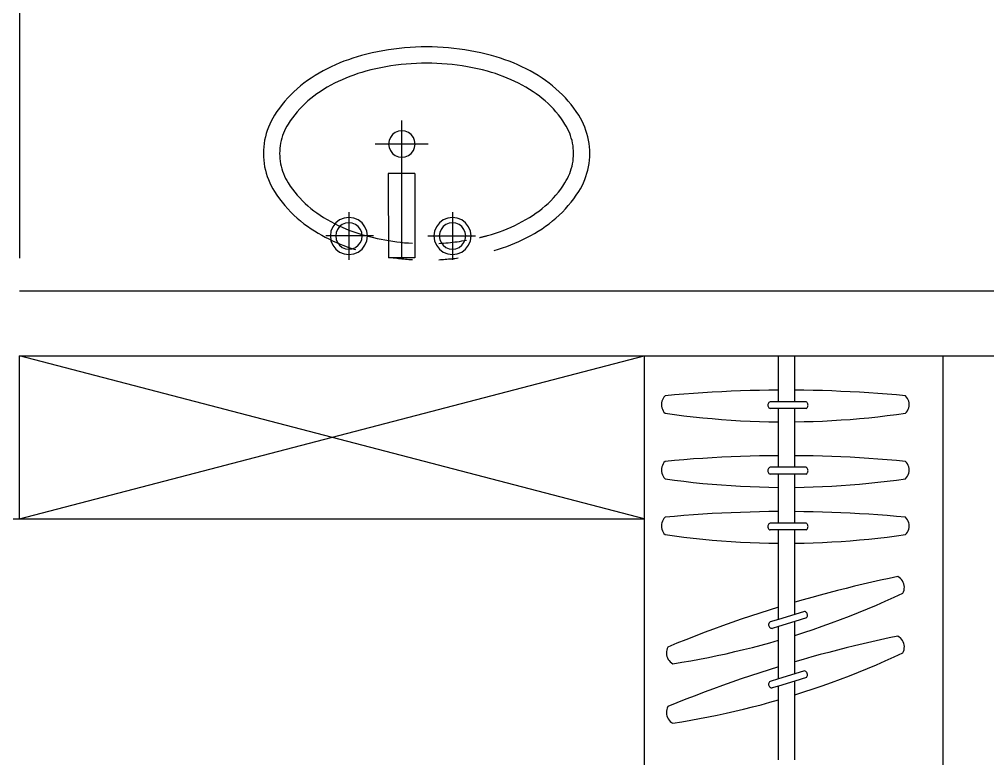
# Model space of a CAD drawing. Header units: centimetres. Extents: x 921 to 2601, y 2858 to 4336.
# Drawn here: x 1569.1 to 1765.6, y 3947.4 to 4097.3 of the extents above; entities that cross this region are included whole.
import ezdxf

# ---------------------------------------------------------------- set-up
doc = ezdxf.new("R2010")
doc.units = ezdxf.units.CM
doc.layers.add('結構', color=7, linetype='Continuous')

msp = doc.modelspace()

# ---------------------------------------------------------------- linework, layer by layer
at = {"layer": '結構'}
for p, q in [((1569.13, 4102.93), (1569.13, 4048.92)), ((1642.91, 4090.98), (1641.82, 4090.77)), ((1644.01, 4091.16), (1642.91, 4090.98)), ((1645.11, 4091.32), (1644.01, 4091.16)), ((1646.22, 4091.46), (1645.11, 4091.32)), ((1647.32, 4091.57), (1646.22, 4091.46)), ((1648.43, 4091.65), (1647.32, 4091.57)), ((1649.54, 4091.71), (1648.43, 4091.65)), ((1650.66, 4091.75), (1649.54, 4091.71)), ((1651.77, 4091.76), (1650.66, 4091.75)), ((1652.88, 4091.75), (1651.77, 4091.76)), ((1653.99, 4091.71), (1652.88, 4091.75)), ((1655.1, 4091.65), (1653.99, 4091.71)), ((1656.21, 4091.57), (1655.1, 4091.65)), ((1657.32, 4091.46), (1656.21, 4091.57)), ((1658.42, 4091.32), (1657.32, 4091.46)), ((1659.53, 4091.16), (1658.42, 4091.32)), ((1660.62, 4090.98), (1659.53, 4091.16)), ((1661.72, 4090.77), (1660.62, 4090.98)), ((1635.01, 4088.84), (1634.14, 4088.5)), ((1635.89, 4089.17), (1635.01, 4088.84)), ((1636.78, 4089.47), (1635.89, 4089.17)), ((1637.67, 4089.75), (1636.78, 4089.47)), ((1638.57, 4090.01), (1637.67, 4089.75)), ((1639.65, 4090.29), (1638.57, 4090.01)), ((1640.73, 4090.54), (1639.65, 4090.29)), ((1641.82, 4090.77), (1640.73, 4090.54)), ((1662.81, 4090.54), (1661.72, 4090.77)), ((1663.89, 4090.29), (1662.81, 4090.54)), ((1664.97, 4090.01), (1663.89, 4090.29)), ((1665.87, 4089.75), (1664.97, 4090.01)), ((1666.76, 4089.47), (1665.87, 4089.75)), ((1667.65, 4089.17), (1666.76, 4089.47)), ((1668.53, 4088.84), (1667.65, 4089.17)), ((1669.4, 4088.5), (1668.53, 4088.84)), ((1630.76, 4086.88), (1629.95, 4086.42)), ((1631.59, 4087.31), (1630.76, 4086.88)), ((1632.43, 4087.73), (1631.59, 4087.31)), ((1633.28, 4088.12), (1632.43, 4087.73)), ((1634.14, 4088.5), (1633.28, 4088.12)), ((1640.44, 4087.08), (1639.43, 4086.82)), ((1641.45, 4087.32), (1640.44, 4087.08)), ((1642.47, 4087.54), (1641.45, 4087.32)), ((1643.49, 4087.73), (1642.47, 4087.54)), ((1644.52, 4087.9), (1643.49, 4087.73)), ((1645.55, 4088.05), (1644.52, 4087.9)), ((1646.58, 4088.18), (1645.55, 4088.05)), ((1647.61, 4088.28), (1646.58, 4088.18)), ((1648.65, 4088.36), (1647.61, 4088.28)), ((1649.69, 4088.42), (1648.65, 4088.36)), ((1650.73, 4088.45), (1649.69, 4088.42)), ((1651.77, 4088.46), (1650.73, 4088.45)), ((1652.81, 4088.45), (1651.77, 4088.46)), ((1653.85, 4088.42), (1652.81, 4088.45)), ((1654.89, 4088.36), (1653.85, 4088.42)), ((1655.92, 4088.28), (1654.89, 4088.36)), ((1656.96, 4088.18), (1655.92, 4088.28)), ((1657.99, 4088.05), (1656.96, 4088.18)), ((1659.02, 4087.9), (1657.99, 4088.05)), ((1660.05, 4087.73), (1659.02, 4087.9)), ((1661.07, 4087.54), (1660.05, 4087.73)), ((1662.09, 4087.32), (1661.07, 4087.54)), ((1663.1, 4087.08), (1662.09, 4087.32)), ((1664.1, 4086.82), (1663.1, 4087.08)), ((1670.26, 4088.12), (1669.4, 4088.5)), ((1671.11, 4087.73), (1670.26, 4088.12)), ((1671.95, 4087.31), (1671.11, 4087.73)), ((1672.77, 4086.88), (1671.95, 4087.31)), ((1673.59, 4086.42), (1672.77, 4086.88)), ((1627.61, 4084.93), (1626.89, 4084.41)), ((1628.35, 4085.43), (1627.61, 4084.93)), ((1629.14, 4085.93), (1628.35, 4085.43)), ((1629.95, 4086.42), (1629.14, 4085.93)), ((1634.63, 4085.11), (1633.86, 4084.75)), ((1635.41, 4085.45), (1634.63, 4085.11)), ((1636.2, 4085.77), (1635.41, 4085.45)), ((1637, 4086.06), (1636.2, 4085.77)), ((1637.8, 4086.34), (1637, 4086.06)), ((1638.61, 4086.59), (1637.8, 4086.34)), ((1639.43, 4086.82), (1638.61, 4086.59)), ((1664.92, 4086.59), (1664.1, 4086.82)), ((1665.73, 4086.34), (1664.92, 4086.59)), ((1666.54, 4086.06), (1665.73, 4086.34)), ((1667.34, 4085.77), (1666.54, 4086.06)), ((1668.13, 4085.45), (1667.34, 4085.77)), ((1668.91, 4085.11), (1668.13, 4085.45)), ((1669.68, 4084.75), (1668.91, 4085.11)), ((1674.4, 4085.93), (1673.59, 4086.42)), ((1675.19, 4085.43), (1674.4, 4085.93)), ((1675.92, 4084.93), (1675.19, 4085.43)), ((1676.64, 4084.41), (1675.92, 4084.93)), ((1625.51, 4083.28), (1624.86, 4082.68)), ((1626.19, 4083.86), (1625.51, 4083.28)), ((1626.89, 4084.41), (1626.19, 4083.86)), ((1630.87, 4083.12), (1630.15, 4082.67)), ((1631.6, 4083.56), (1630.87, 4083.12)), ((1632.34, 4083.98), (1631.6, 4083.56)), ((1633.1, 4084.38), (1632.34, 4083.98)), ((1633.86, 4084.75), (1633.1, 4084.38)), ((1670.44, 4084.38), (1669.68, 4084.75)), ((1671.19, 4083.98), (1670.44, 4084.38)), ((1671.93, 4083.56), (1671.19, 4083.98)), ((1672.67, 4083.12), (1671.93, 4083.56)), ((1673.38, 4082.67), (1672.67, 4083.12)), ((1677.34, 4083.86), (1676.64, 4084.41)), ((1678.02, 4083.28), (1677.34, 4083.86)), ((1678.68, 4082.68), (1678.02, 4083.28)), ((1623.6, 4081.41), (1623.01, 4080.75)), ((1624.22, 4082.06), (1623.6, 4081.41)), ((1624.86, 4082.68), (1624.22, 4082.06)), ((1628.28, 4081.3), (1627.69, 4080.8)), ((1628.89, 4081.78), (1628.28, 4081.3)), ((1629.51, 4082.23), (1628.89, 4081.78)), ((1630.15, 4082.67), (1629.51, 4082.23)), ((1674.02, 4082.23), (1673.38, 4082.67)), ((1674.65, 4081.78), (1674.02, 4082.23)), ((1675.25, 4081.3), (1674.65, 4081.78)), ((1675.84, 4080.8), (1675.25, 4081.3)), ((1679.32, 4082.06), (1678.68, 4082.68)), ((1679.93, 4081.41), (1679.32, 4082.06)), ((1680.52, 4080.75), (1679.93, 4081.41)), ((1621.9, 4079.35), (1621.39, 4078.63)), ((1622.45, 4080.06), (1621.9, 4079.35)), ((1623.01, 4080.75), (1622.45, 4080.06)), ((1626.03, 4079.18), (1625.52, 4078.6)), ((1626.57, 4079.74), (1626.03, 4079.18)), ((1627.12, 4080.28), (1626.57, 4079.74)), ((1627.69, 4080.8), (1627.12, 4080.28)), ((1676.42, 4080.28), (1675.84, 4080.8)), ((1676.97, 4079.74), (1676.42, 4080.28)), ((1677.5, 4079.18), (1676.97, 4079.74)), ((1678.02, 4078.6), (1677.5, 4079.18)), ((1681.09, 4080.06), (1680.52, 4080.75)), ((1681.63, 4079.35), (1681.09, 4080.06)), ((1682.15, 4078.63), (1681.63, 4079.35)), ((1620.55, 4077.3), (1620.22, 4076.7)), ((1620.9, 4077.89), (1620.55, 4077.3)), ((1621.39, 4078.63), (1620.9, 4077.89)), ((1624.56, 4077.39), (1624.11, 4076.76)), ((1625.03, 4078.01), (1624.56, 4077.39)), ((1625.52, 4078.6), (1625.03, 4078.01)), ((1678.51, 4078.01), (1678.02, 4078.6)), ((1678.98, 4077.39), (1678.51, 4078.01)), ((1679.43, 4076.76), (1678.98, 4077.39)), ((1682.64, 4077.89), (1682.15, 4078.63)), ((1682.99, 4077.3), (1682.64, 4077.89)), ((1683.31, 4076.7), (1682.99, 4077.3)), ((1619.66, 4075.47), (1619.43, 4074.83)), ((1619.93, 4076.09), (1619.66, 4075.47)), ((1620.22, 4076.7), (1619.93, 4076.09)), ((1623.16, 4075.21), (1622.94, 4074.73)), ((1623.41, 4075.67), (1623.16, 4075.21)), ((1623.68, 4076.12), (1623.41, 4075.67)), ((1624.11, 4076.76), (1623.68, 4076.12)), ((1646.69, 4076.86), (1646.7, 4049)), ((1679.85, 4076.12), (1679.43, 4076.76)), ((1680.12, 4075.67), (1679.85, 4076.12)), ((1680.37, 4075.21), (1680.12, 4075.67)), ((1680.6, 4074.73), (1680.37, 4075.21)), ((1683.61, 4076.09), (1683.31, 4076.7)), ((1683.87, 4075.47), (1683.61, 4076.09)), ((1684.11, 4074.83), (1683.87, 4075.47)), ((1619.05, 4073.52), (1618.9, 4072.86)), ((1619.22, 4074.18), (1619.05, 4073.52)), ((1619.43, 4074.83), (1619.22, 4074.18)), ((1622.39, 4073.26), (1622.26, 4072.75)), ((1622.55, 4073.76), (1622.39, 4073.26)), ((1622.73, 4074.25), (1622.55, 4073.76)), ((1622.94, 4074.73), (1622.73, 4074.25)), ((1644.43, 4073.41), (1644.16, 4072.76)), ((1644.86, 4073.96), (1644.43, 4073.41)), ((1645.41, 4074.39), (1644.86, 4073.96)), ((1646.06, 4074.66), (1645.41, 4074.39)), ((1646.76, 4074.75), (1646.06, 4074.66)), ((1647.45, 4074.66), (1646.76, 4074.75)), ((1648.1, 4074.39), (1647.45, 4074.66)), ((1648.66, 4073.96), (1648.1, 4074.39)), ((1649.09, 4073.41), (1648.66, 4073.96)), ((1649.35, 4072.76), (1649.09, 4073.41)), ((1680.81, 4074.25), (1680.6, 4074.73)), ((1680.99, 4073.76), (1680.81, 4074.25)), ((1681.14, 4073.26), (1680.99, 4073.76)), ((1681.28, 4072.75), (1681.14, 4073.26)), ((1684.31, 4074.18), (1684.11, 4074.83)), ((1684.49, 4073.52), (1684.31, 4074.18)), ((1684.63, 4072.86), (1684.49, 4073.52)), ((1618.71, 4071.51), (1618.67, 4070.83)), ((1618.79, 4072.19), (1618.71, 4071.51)), ((1618.9, 4072.86), (1618.79, 4072.19)), ((1622, 4071.2), (1621.96, 4070.68)), ((1622.06, 4071.72), (1622, 4071.2)), ((1622.15, 4072.24), (1622.06, 4071.72)), ((1622.26, 4072.75), (1622.15, 4072.24)), ((1644.07, 4072.06), (1641.31, 4072.06)), ((1644.16, 4072.76), (1644.07, 4072.06)), ((1644.07, 4072.06), (1644.16, 4071.37)), ((1649.45, 4072.06), (1644.07, 4072.06)), ((1644.16, 4071.37), (1644.43, 4070.72)), ((1649.09, 4070.72), (1649.35, 4071.37)), ((1649.45, 4072.06), (1649.35, 4072.76)), ((1649.35, 4071.37), (1649.45, 4072.06)), ((1652.07, 4072.06), (1649.45, 4072.06)), ((1681.39, 4072.24), (1681.28, 4072.75)), ((1681.48, 4071.72), (1681.39, 4072.24)), ((1681.54, 4071.2), (1681.48, 4071.72)), ((1681.57, 4070.68), (1681.54, 4071.2)), ((1684.74, 4072.19), (1684.63, 4072.86)), ((1684.82, 4071.51), (1684.74, 4072.19)), ((1684.87, 4070.83), (1684.82, 4071.51)), ((1618.67, 4070.83), (1618.65, 4070.15)), ((1618.65, 4070.15), (1618.67, 4069.47)), ((1618.67, 4069.47), (1618.71, 4068.79)), ((1621.96, 4070.68), (1621.95, 4070.15)), ((1621.95, 4070.15), (1621.96, 4069.63)), ((1621.96, 4069.63), (1622, 4069.1)), ((1644.43, 4070.72), (1644.86, 4070.16)), ((1644.86, 4070.16), (1645.41, 4069.73)), ((1645.41, 4069.73), (1646.06, 4069.47)), ((1646.06, 4069.47), (1646.76, 4069.37)), ((1646.76, 4069.37), (1647.45, 4069.47)), ((1647.45, 4069.47), (1648.1, 4069.73)), ((1648.1, 4069.73), (1648.66, 4070.16)), ((1648.66, 4070.16), (1649.09, 4070.72)), ((1681.54, 4069.1), (1681.57, 4069.63)), ((1681.59, 4070.15), (1681.57, 4070.68)), ((1681.57, 4069.63), (1681.59, 4070.15)), ((1684.82, 4068.79), (1684.87, 4069.47)), ((1684.89, 4070.15), (1684.87, 4070.83)), ((1684.87, 4069.47), (1684.89, 4070.15)), ((1618.71, 4068.79), (1618.79, 4068.12)), ((1618.79, 4068.12), (1618.9, 4067.45)), ((1618.9, 4067.45), (1619.05, 4066.78)), ((1622, 4069.1), (1622.06, 4068.58)), ((1622.06, 4068.58), (1622.15, 4068.07)), ((1622.15, 4068.07), (1622.26, 4067.55)), ((1622.26, 4067.55), (1622.39, 4067.05)), ((1681.14, 4067.05), (1681.28, 4067.55)), ((1681.28, 4067.55), (1681.39, 4068.07)), ((1681.39, 4068.07), (1681.48, 4068.58)), ((1681.48, 4068.58), (1681.54, 4069.1)), ((1684.49, 4066.78), (1684.63, 4067.45)), ((1684.63, 4067.45), (1684.74, 4068.12)), ((1684.74, 4068.12), (1684.82, 4068.79)), ((1619.05, 4066.78), (1619.22, 4066.12)), ((1619.22, 4066.12), (1619.43, 4065.48)), ((1619.43, 4065.48), (1619.66, 4064.84)), ((1622.39, 4067.05), (1622.55, 4066.55)), ((1622.55, 4066.55), (1622.73, 4066.05)), ((1622.73, 4066.05), (1622.94, 4065.57)), ((1622.94, 4065.57), (1623.16, 4065.1)), ((1649.38, 4066.11), (1644, 4066.11)), ((1644, 4066.11), (1644.01, 4049)), ((1649.38, 4066.11), (1649.38, 4049)), ((1680.37, 4065.1), (1680.6, 4065.57)), ((1680.6, 4065.57), (1680.81, 4066.05)), ((1680.81, 4066.05), (1680.99, 4066.55)), ((1680.99, 4066.55), (1681.14, 4067.05)), ((1683.87, 4064.84), (1684.11, 4065.48)), ((1684.11, 4065.48), (1684.31, 4066.12)), ((1684.31, 4066.12), (1684.49, 4066.78)), ((1619.66, 4064.84), (1619.93, 4064.21)), ((1619.93, 4064.21), (1620.22, 4063.6)), ((1620.22, 4063.6), (1620.55, 4063)), ((1623.16, 4065.1), (1623.41, 4064.64)), ((1623.41, 4064.64), (1623.68, 4064.19)), ((1623.68, 4064.19), (1624.11, 4063.54)), ((1624.11, 4063.54), (1624.56, 4062.91)), ((1678.98, 4062.91), (1679.43, 4063.54)), ((1679.43, 4063.54), (1679.85, 4064.19)), ((1679.85, 4064.19), (1680.12, 4064.64)), ((1680.12, 4064.64), (1680.37, 4065.1)), ((1682.99, 4063), (1683.31, 4063.6)), ((1683.31, 4063.6), (1683.61, 4064.21)), ((1683.61, 4064.21), (1683.87, 4064.84)), ((1620.55, 4063), (1620.9, 4062.42)), ((1620.9, 4062.42), (1621.39, 4061.67)), ((1621.39, 4061.67), (1621.9, 4060.95)), ((1624.56, 4062.91), (1625.03, 4062.3)), ((1625.03, 4062.3), (1625.52, 4061.7)), ((1625.52, 4061.7), (1626.03, 4061.12)), ((1677.5, 4061.12), (1678.02, 4061.7)), ((1678.02, 4061.7), (1678.51, 4062.3)), ((1678.51, 4062.3), (1678.98, 4062.91)), ((1681.63, 4060.95), (1682.15, 4061.67)), ((1682.15, 4061.67), (1682.64, 4062.42)), ((1682.64, 4062.42), (1682.99, 4063)), ((1621.9, 4060.95), (1622.45, 4060.24)), ((1622.45, 4060.24), (1623.01, 4059.56)), ((1623.01, 4059.56), (1623.6, 4058.89)), ((1626.03, 4061.12), (1626.57, 4060.56)), ((1626.57, 4060.56), (1627.12, 4060.02)), ((1627.12, 4060.02), (1627.69, 4059.5)), ((1627.69, 4059.5), (1628.28, 4059)), ((1675.25, 4059), (1675.84, 4059.5)), ((1675.84, 4059.5), (1676.42, 4060.02)), ((1676.42, 4060.02), (1676.97, 4060.56)), ((1676.97, 4060.56), (1677.5, 4061.12)), ((1679.93, 4058.89), (1680.52, 4059.56)), ((1680.52, 4059.56), (1681.09, 4060.24)), ((1681.09, 4060.24), (1681.63, 4060.95)), ((1623.6, 4058.89), (1624.22, 4058.25)), ((1624.22, 4058.25), (1624.86, 4057.62)), ((1624.86, 4057.62), (1625.51, 4057.02)), ((1628.28, 4059), (1628.89, 4058.53)), ((1628.89, 4058.53), (1629.51, 4058.07)), ((1629.51, 4058.07), (1630.15, 4057.64)), ((1630.15, 4057.64), (1630.87, 4057.18)), ((1636.01, 4058.25), (1636.01, 4057.17)), ((1657.03, 4058.25), (1657.03, 4057.17)), ((1672.67, 4057.18), (1673.38, 4057.64)), ((1673.38, 4057.64), (1674.02, 4058.07)), ((1674.02, 4058.07), (1674.65, 4058.53)), ((1674.65, 4058.53), (1675.25, 4059)), ((1678.02, 4057.02), (1678.68, 4057.62)), ((1678.68, 4057.62), (1679.32, 4058.25)), ((1679.32, 4058.25), (1679.93, 4058.89)), ((1625.51, 4057.02), (1626.19, 4056.45)), ((1626.19, 4056.45), (1626.89, 4055.9)), ((1626.89, 4055.9), (1627.61, 4055.37)), ((1630.87, 4057.18), (1631.6, 4056.74)), ((1631.6, 4056.74), (1632.34, 4056.33)), ((1632.34, 4056.33), (1633.1, 4055.93)), ((1633.35, 4056.07), (1632.75, 4055.29)), ((1633.1, 4055.93), (1633.86, 4055.55)), ((1634.13, 4056.67), (1633.35, 4056.07)), ((1633.86, 4055.55), (1634.63, 4055.19)), ((1634.66, 4055.74), (1634.11, 4055.31)), ((1635.03, 4057.05), (1634.13, 4056.67)), ((1635.31, 4056.01), (1634.66, 4055.74)), ((1636.01, 4057.17), (1635.03, 4057.05)), ((1636.01, 4056.1), (1635.31, 4056.01)), ((1636.98, 4057.05), (1636.01, 4057.17)), ((1636.01, 4057.17), (1636.01, 4056.1)), ((1636.7, 4056.01), (1636.01, 4056.1)), ((1636.01, 4056.1), (1636.01, 4050.72)), ((1637.35, 4055.74), (1636.7, 4056.01)), ((1637.89, 4056.67), (1636.98, 4057.05)), ((1637.91, 4055.31), (1637.35, 4055.74)), ((1638.67, 4056.07), (1637.89, 4056.67)), ((1639.27, 4055.29), (1638.67, 4056.07)), ((1654.37, 4056.07), (1653.77, 4055.29)), ((1655.15, 4056.67), (1654.37, 4056.07)), ((1655.69, 4055.74), (1655.13, 4055.31)), ((1656.06, 4057.05), (1655.15, 4056.67)), ((1656.33, 4056.01), (1655.69, 4055.74)), ((1657.03, 4057.17), (1656.06, 4057.05)), ((1657.03, 4056.1), (1656.33, 4056.01)), ((1658, 4057.05), (1657.03, 4057.17)), ((1657.03, 4057.17), (1657.03, 4056.1)), ((1657.73, 4056.01), (1657.03, 4056.1)), ((1657.03, 4056.1), (1657.03, 4050.72)), ((1658.37, 4055.74), (1657.73, 4056.01)), ((1658.91, 4056.67), (1658, 4057.05)), ((1658.93, 4055.31), (1658.37, 4055.74)), ((1659.69, 4056.07), (1658.91, 4056.67)), ((1660.29, 4055.29), (1659.69, 4056.07)), ((1668.91, 4055.19), (1669.68, 4055.55)), ((1669.68, 4055.55), (1670.44, 4055.93)), ((1670.44, 4055.93), (1671.19, 4056.33)), ((1671.19, 4056.33), (1671.93, 4056.74)), ((1671.93, 4056.74), (1672.67, 4057.18)), ((1675.92, 4055.37), (1676.64, 4055.9)), ((1676.64, 4055.9), (1677.34, 4056.45)), ((1677.34, 4056.45), (1678.02, 4057.02)), ((1627.61, 4055.37), (1628.35, 4054.87)), ((1628.35, 4054.87), (1629.05, 4054.42)), ((1629.05, 4054.42), (1629.77, 4053.99)), ((1629.77, 4053.99), (1630.49, 4053.58)), ((1630.49, 4053.58), (1631.22, 4053.18)), ((1632.37, 4054.38), (1632.24, 4053.41)), ((1632.75, 4055.29), (1632.37, 4054.38)), ((1633.41, 4054.11), (1633.32, 4053.41)), ((1633.68, 4054.75), (1633.41, 4054.11)), ((1634.11, 4055.31), (1633.68, 4054.75)), ((1634.63, 4055.19), (1635.41, 4054.85)), ((1635.41, 4054.85), (1636.2, 4054.54)), ((1636.2, 4054.54), (1637, 4054.24)), ((1637, 4054.24), (1637.8, 4053.97)), ((1637.8, 4053.97), (1638.61, 4053.71)), ((1638.34, 4054.75), (1637.91, 4055.31)), ((1638.61, 4054.11), (1638.34, 4054.75)), ((1638.7, 4053.41), (1638.61, 4054.11)), ((1638.61, 4053.71), (1639.43, 4053.48)), ((1639.64, 4054.38), (1639.27, 4055.29)), ((1639.43, 4053.48), (1640.21, 4053.28)), ((1639.77, 4053.41), (1639.64, 4054.38)), ((1653.39, 4054.38), (1653.27, 4053.41)), ((1653.77, 4055.29), (1653.39, 4054.38)), ((1654.43, 4054.11), (1654.34, 4053.41)), ((1654.7, 4054.75), (1654.43, 4054.11)), ((1655.13, 4055.31), (1654.7, 4054.75)), ((1659.36, 4054.75), (1658.93, 4055.31)), ((1659.63, 4054.11), (1659.36, 4054.75)), ((1659.72, 4053.41), (1659.63, 4054.11)), ((1660.67, 4054.38), (1660.29, 4055.29)), ((1660.79, 4053.41), (1660.67, 4054.38)), ((1663.97, 4053.44), (1664.1, 4053.48)), ((1664.1, 4053.48), (1664.92, 4053.71)), ((1664.92, 4053.71), (1665.73, 4053.97)), ((1665.73, 4053.97), (1666.54, 4054.24)), ((1666.54, 4054.24), (1667.34, 4054.54)), ((1667.34, 4054.54), (1668.13, 4054.85)), ((1668.13, 4054.85), (1668.91, 4055.19)), ((1672.11, 4053.07), (1672.89, 4053.49)), ((1672.89, 4053.49), (1673.67, 4053.93)), ((1673.67, 4053.93), (1674.43, 4054.39)), ((1674.43, 4054.39), (1675.19, 4054.87)), ((1675.19, 4054.87), (1675.92, 4055.37)), ((1631.22, 4053.18), (1631.96, 4052.8)), ((1632.24, 4053.41), (1631.35, 4053.41)), ((1631.96, 4052.8), (1632.71, 4052.44)), ((1632.24, 4053.41), (1632.37, 4052.44)), ((1633.32, 4053.41), (1632.24, 4053.41)), ((1632.37, 4052.44), (1632.75, 4051.53)), ((1632.71, 4052.44), (1633.47, 4052.1)), ((1632.75, 4051.53), (1633.35, 4050.75)), ((1633.32, 4053.41), (1633.41, 4052.71)), ((1638.7, 4053.41), (1633.32, 4053.41)), ((1633.41, 4052.71), (1633.68, 4052.07)), ((1633.47, 4052.1), (1634.24, 4051.77)), ((1633.68, 4052.07), (1634.11, 4051.51)), ((1634.11, 4051.51), (1634.66, 4051.08)), ((1634.24, 4051.77), (1635.01, 4051.46)), ((1637.35, 4051.08), (1637.91, 4051.51)), ((1637.91, 4051.51), (1638.34, 4052.07)), ((1638.34, 4052.07), (1638.61, 4052.71)), ((1638.61, 4052.71), (1638.7, 4053.41)), ((1638.67, 4050.75), (1639.27, 4051.53)), ((1639.77, 4053.41), (1638.7, 4053.41)), ((1639.27, 4051.53), (1639.64, 4052.44)), ((1639.64, 4052.44), (1639.77, 4053.41)), ((1641.03, 4053.41), (1639.77, 4053.41)), ((1640.21, 4053.28), (1640.98, 4053.09)), ((1640.98, 4053.09), (1641.76, 4052.91)), ((1641.76, 4052.91), (1642.55, 4052.75)), ((1642.55, 4052.75), (1643.33, 4052.6)), ((1643.33, 4052.6), (1644.12, 4052.46)), ((1644.12, 4052.46), (1644.91, 4052.34)), ((1644.91, 4052.34), (1645.7, 4052.23)), ((1645.7, 4052.23), (1646.5, 4052.14)), ((1646.5, 4052.14), (1647.29, 4052.05)), ((1647.29, 4052.05), (1648.09, 4051.99)), ((1648.09, 4051.99), (1648.89, 4051.93)), ((1652.01, 4053.41), (1653.27, 4053.41)), ((1653.27, 4053.41), (1653.39, 4052.44)), ((1653.27, 4053.41), (1654.34, 4053.41)), ((1653.39, 4052.44), (1653.77, 4051.53)), ((1653.77, 4051.53), (1654.37, 4050.75)), ((1654.26, 4051.91), (1654.72, 4051.93)), ((1654.34, 4053.41), (1654.43, 4052.71)), ((1654.34, 4053.41), (1659.72, 4053.41)), ((1654.43, 4052.71), (1654.7, 4052.07)), ((1654.7, 4052.07), (1655.13, 4051.51)), ((1654.72, 4051.93), (1655.19, 4051.97)), ((1655.13, 4051.51), (1655.69, 4051.08)), ((1655.19, 4051.97), (1655.66, 4052)), ((1655.66, 4052), (1656.13, 4052.04)), ((1656.13, 4052.04), (1656.6, 4052.09)), ((1656.6, 4052.09), (1657.07, 4052.14)), ((1657.07, 4052.14), (1657.53, 4052.19)), ((1657.53, 4052.19), (1658, 4052.25)), ((1658, 4052.25), (1658.47, 4052.32)), ((1658.37, 4051.08), (1658.93, 4051.51)), ((1658.47, 4052.32), (1658.93, 4052.39)), ((1658.93, 4052.39), (1659.4, 4052.46)), ((1658.93, 4051.51), (1659.36, 4052.07)), ((1659.36, 4052.07), (1659.63, 4052.71)), ((1659.4, 4052.46), (1659.86, 4052.54)), ((1659.63, 4052.71), (1659.72, 4053.41)), ((1659.69, 4050.75), (1660.29, 4051.53)), ((1659.72, 4053.41), (1660.79, 4053.41)), ((1660.29, 4051.53), (1660.67, 4052.44)), ((1660.67, 4052.44), (1660.79, 4053.41)), ((1660.79, 4053.41), (1661.68, 4053.41)), ((1662.52, 4053.08), (1662.65, 4053.11)), ((1662.65, 4053.11), (1662.78, 4053.14)), ((1662.78, 4053.14), (1662.92, 4053.18)), ((1662.92, 4053.18), (1663.05, 4053.21)), ((1663.05, 4053.21), (1663.18, 4053.24)), ((1663.18, 4053.24), (1663.31, 4053.27)), ((1663.31, 4053.27), (1663.45, 4053.31)), ((1663.45, 4053.31), (1663.58, 4053.34)), ((1663.58, 4053.34), (1663.71, 4053.37)), ((1663.71, 4053.37), (1663.84, 4053.41)), ((1663.84, 4053.41), (1663.97, 4053.44)), ((1668.03, 4051.27), (1668.87, 4051.59)), ((1668.87, 4051.59), (1669.69, 4051.93)), ((1669.69, 4051.93), (1670.5, 4052.29)), ((1670.5, 4052.29), (1671.31, 4052.67)), ((1671.31, 4052.67), (1672.11, 4053.07)), ((1633.35, 4050.75), (1634.13, 4050.15)), ((1634.13, 4050.15), (1635.03, 4049.77)), ((1634.66, 4051.08), (1635.31, 4050.81)), ((1635.01, 4051.46), (1635.79, 4051.17)), ((1635.03, 4049.77), (1636.01, 4049.65)), ((1635.31, 4050.81), (1636.01, 4050.72)), ((1635.79, 4051.17), (1636.58, 4050.9)), ((1636.01, 4050.72), (1636.7, 4050.81)), ((1636.01, 4050.72), (1636.01, 4049.65)), ((1636.01, 4049.65), (1636.98, 4049.77)), ((1636.01, 4049.65), (1636.01, 4048.57)), ((1636.58, 4050.9), (1637.37, 4050.64)), ((1636.7, 4050.81), (1637.35, 4051.08)), ((1636.98, 4049.77), (1637.89, 4050.15)), ((1637.89, 4050.15), (1638.67, 4050.75)), ((1654.37, 4050.75), (1655.15, 4050.15)), ((1655.15, 4050.15), (1656.06, 4049.77)), ((1655.69, 4051.08), (1656.33, 4050.81)), ((1656.06, 4049.77), (1657.03, 4049.65)), ((1656.33, 4050.81), (1657.03, 4050.72)), ((1657.03, 4050.72), (1657.73, 4050.81)), ((1657.03, 4050.72), (1657.03, 4049.65)), ((1657.03, 4049.65), (1658, 4049.77)), ((1657.03, 4049.65), (1657.03, 4048.57)), ((1657.73, 4050.81), (1658.37, 4051.08)), ((1658, 4049.77), (1658.91, 4050.15)), ((1658.91, 4050.15), (1659.69, 4050.75)), ((1665.49, 4050.44), (1666.34, 4050.7)), ((1666.34, 4050.7), (1667.19, 4050.97)), ((1667.19, 4050.97), (1668.03, 4051.27)), ((1646.7, 4049), (1644.01, 4049)), ((1644.65, 4049.05), (1645, 4049)), ((1645, 4049), (1645.35, 4048.95)), ((1645.35, 4048.95), (1645.71, 4048.91)), ((1645.71, 4048.91), (1646.06, 4048.86)), ((1646.06, 4048.86), (1646.41, 4048.83)), ((1646.41, 4048.83), (1646.77, 4048.79)), ((1649.38, 4049), (1646.7, 4049)), ((1646.77, 4048.79), (1647.12, 4048.76)), ((1647.12, 4048.76), (1647.47, 4048.72)), ((1647.47, 4048.72), (1647.83, 4048.7)), ((1647.83, 4048.7), (1648.18, 4048.67)), ((1648.18, 4048.67), (1648.54, 4048.65)), ((1648.54, 4048.65), (1648.89, 4048.62)), ((1654.26, 4048.6), (1654.58, 4048.62)), ((1654.58, 4048.62), (1654.91, 4048.64)), ((1654.91, 4048.64), (1655.23, 4048.66)), ((1655.23, 4048.66), (1655.56, 4048.68)), ((1655.56, 4048.68), (1655.88, 4048.71)), ((1655.88, 4048.71), (1656.21, 4048.74)), ((1656.21, 4048.74), (1656.53, 4048.77)), ((1656.53, 4048.77), (1656.86, 4048.8)), ((1656.86, 4048.8), (1657.18, 4048.83)), ((1657.18, 4048.83), (1657.51, 4048.87)), ((1657.51, 4048.87), (1657.83, 4048.91)), ((1657.83, 4048.91), (1658.16, 4048.95)), ((1569.13, 4042.3), (1814.51, 4042.3)), ((1569.13, 4029.08), (1695.89, 4029.08)), ((1569.13, 3996.01), (1569.13, 4029.08)), ((1569.13, 3996.01), (1695.89, 4029.08)), ((1695.89, 3996.01), (1569.13, 4029.08)), ((1695.89, 4029.08), (1695.89, 3996.01)), ((1695.89, 4029.08), (1723.17, 4029.08)), ((1723.17, 4022.14), (1723.17, 4029.08)), ((1723.17, 4029.08), (1726.48, 4029.08)), ((1726.48, 4022.13), (1726.48, 4029.08)), ((1726.48, 4029.08), (1756.52, 4029.08)), ((1756.52, 4029.08), (1756.52, 3831.77)), ((1756.52, 4029.08), (1769.75, 4029.08)), ((1717.41, 4022.04), (1715.49, 4021.98)), ((1719.33, 4022.09), (1717.41, 4022.04)), ((1721.25, 4022.12), (1719.33, 4022.09)), ((1723.17, 4022.14), (1721.25, 4022.12)), ((1723.17, 4019.77), (1723.17, 4022.14)), ((1728.35, 4022.11), (1726.48, 4022.13)), ((1726.48, 4019.77), (1726.48, 4022.13)), ((1730.23, 4022.08), (1728.35, 4022.11)), ((1732.11, 4022.03), (1730.23, 4022.08)), ((1733.98, 4021.97), (1732.11, 4022.03)), ((1699.61, 4020.18), (1699.5, 4019.87)), ((1699.76, 4020.47), (1699.61, 4020.18)), ((1699.94, 4020.74), (1699.76, 4020.47)), ((1700.16, 4020.99), (1699.94, 4020.74)), ((1702.07, 4021.16), (1700.16, 4020.99)), ((1703.99, 4021.32), (1702.07, 4021.16)), ((1705.9, 4021.47), (1703.99, 4021.32)), ((1707.82, 4021.6), (1705.9, 4021.47)), ((1709.73, 4021.71), (1707.82, 4021.6)), ((1711.65, 4021.82), (1709.73, 4021.71)), ((1713.57, 4021.91), (1711.65, 4021.82)), ((1715.49, 4021.98), (1713.57, 4021.91)), ((1735.86, 4021.89), (1733.98, 4021.97)), ((1737.73, 4021.8), (1735.86, 4021.89)), ((1739.61, 4021.7), (1737.73, 4021.8)), ((1741.48, 4021.59), (1739.61, 4021.7)), ((1743.36, 4021.46), (1741.48, 4021.59)), ((1745.23, 4021.31), (1743.36, 4021.46)), ((1747.1, 4021.16), (1745.23, 4021.31)), ((1748.97, 4020.99), (1747.1, 4021.16)), ((1749.18, 4020.74), (1748.97, 4020.99)), ((1749.37, 4020.47), (1749.18, 4020.74)), ((1749.52, 4020.18), (1749.37, 4020.47)), ((1749.62, 4019.87), (1749.52, 4020.18)), ((1699.44, 4019.55), (1699.42, 4019.22)), ((1699.42, 4019.22), (1699.44, 4018.89)), ((1699.5, 4019.87), (1699.44, 4019.55)), ((1699.44, 4018.89), (1699.5, 4018.57)), ((1699.5, 4018.57), (1699.61, 4018.26)), ((1699.61, 4018.26), (1699.76, 4017.97)), ((1721.01, 4019.24), (1720.99, 4019.09)), ((1720.99, 4019.09), (1721.01, 4018.93)), ((1721.06, 4019.39), (1721.01, 4019.24)), ((1721.01, 4018.93), (1721.06, 4018.79)), ((1721.14, 4019.52), (1721.06, 4019.39)), ((1721.06, 4018.79), (1721.14, 4018.66)), ((1721.24, 4019.63), (1721.14, 4019.52)), ((1721.14, 4018.66), (1721.24, 4018.54)), ((1721.37, 4019.71), (1721.24, 4019.63)), ((1721.24, 4018.54), (1721.37, 4018.46)), ((1721.51, 4019.77), (1721.37, 4019.71)), ((1721.37, 4018.46), (1721.51, 4018.4)), ((1723.17, 4019.77), (1721.51, 4019.77)), ((1723.17, 4018.4), (1721.51, 4018.4)), ((1726.48, 4019.77), (1723.17, 4019.77)), ((1723.17, 4015.71), (1723.17, 4018.4)), ((1726.48, 4018.4), (1723.17, 4018.4)), ((1728.81, 4019.77), (1726.48, 4019.77)), ((1728.81, 4018.4), (1726.48, 4018.4)), ((1726.48, 4015.71), (1726.48, 4018.4)), ((1728.91, 4019.69), (1728.81, 4019.77)), ((1728.81, 4018.4), (1728.91, 4018.49)), ((1729, 4019.59), (1728.91, 4019.69)), ((1728.91, 4018.49), (1729, 4018.59)), ((1729.08, 4019.47), (1729, 4019.59)), ((1729, 4018.59), (1729.08, 4018.7)), ((1729.13, 4019.35), (1729.08, 4019.47)), ((1729.08, 4018.7), (1729.13, 4018.82)), ((1729.16, 4019.22), (1729.13, 4019.35)), ((1729.13, 4018.82), (1729.16, 4018.95)), ((1729.17, 4019.09), (1729.16, 4019.22)), ((1729.16, 4018.95), (1729.17, 4019.09)), ((1749.37, 4017.97), (1749.52, 4018.26)), ((1749.52, 4018.26), (1749.62, 4018.57)), ((1749.69, 4019.55), (1749.62, 4019.87)), ((1749.62, 4018.57), (1749.69, 4018.89)), ((1749.71, 4019.22), (1749.69, 4019.55)), ((1749.69, 4018.89), (1749.71, 4019.22)), ((1699.76, 4017.97), (1699.94, 4017.7)), ((1699.94, 4017.7), (1700.16, 4017.45)), ((1700.16, 4017.45), (1702.06, 4017.19)), ((1702.06, 4017.19), (1703.97, 4016.95)), ((1703.97, 4016.95), (1705.89, 4016.73)), ((1705.89, 4016.73), (1707.8, 4016.53)), ((1707.8, 4016.53), (1709.72, 4016.35)), ((1709.72, 4016.35), (1711.63, 4016.19)), ((1711.63, 4016.19), (1713.55, 4016.06)), ((1735.87, 4016.08), (1737.75, 4016.21)), ((1737.75, 4016.21), (1739.63, 4016.37)), ((1739.63, 4016.37), (1741.5, 4016.54)), ((1741.5, 4016.54), (1743.37, 4016.74)), ((1743.37, 4016.74), (1745.24, 4016.96)), ((1745.24, 4016.96), (1747.1, 4017.19)), ((1747.1, 4017.19), (1748.97, 4017.45)), ((1748.97, 4017.45), (1749.18, 4017.7)), ((1749.18, 4017.7), (1749.37, 4017.97)), ((1713.55, 4016.06), (1715.48, 4015.94)), ((1715.48, 4015.94), (1717.4, 4015.85)), ((1717.4, 4015.85), (1719.32, 4015.78)), ((1719.32, 4015.78), (1721.25, 4015.74)), ((1721.25, 4015.74), (1723.17, 4015.71)), ((1723.17, 4008.84), (1723.17, 4015.71)), ((1726.48, 4015.71), (1728.36, 4015.75)), ((1726.48, 4008.84), (1726.48, 4015.71)), ((1728.36, 4015.75), (1730.24, 4015.8)), ((1730.24, 4015.8), (1732.12, 4015.87)), ((1732.12, 4015.87), (1734, 4015.96)), ((1734, 4015.96), (1735.87, 4016.08)), ((1707.82, 4008.3), (1705.9, 4008.17)), ((1709.73, 4008.42), (1707.82, 4008.3)), ((1711.65, 4008.52), (1709.73, 4008.42)), ((1713.57, 4008.61), (1711.65, 4008.52)), ((1715.49, 4008.69), (1713.57, 4008.61)), ((1717.41, 4008.75), (1715.49, 4008.69)), ((1719.33, 4008.79), (1717.41, 4008.75)), ((1721.25, 4008.83), (1719.33, 4008.79)), ((1723.17, 4008.84), (1721.25, 4008.83)), ((1723.17, 4006.48), (1723.17, 4008.84)), ((1728.35, 4008.82), (1726.48, 4008.84)), ((1726.48, 4006.48), (1726.48, 4008.84)), ((1730.23, 4008.78), (1728.35, 4008.82)), ((1732.11, 4008.74), (1730.23, 4008.78)), ((1733.98, 4008.68), (1732.11, 4008.74)), ((1735.86, 4008.6), (1733.98, 4008.68)), ((1737.73, 4008.51), (1735.86, 4008.6)), ((1739.61, 4008.41), (1737.73, 4008.51)), ((1741.48, 4008.29), (1739.61, 4008.41)), ((1743.36, 4008.16), (1741.48, 4008.29)), ((1699.5, 4006.57), (1699.44, 4006.25)), ((1699.61, 4006.88), (1699.5, 4006.57)), ((1699.76, 4007.18), (1699.61, 4006.88)), ((1699.94, 4007.45), (1699.76, 4007.18)), ((1700.16, 4007.69), (1699.94, 4007.45)), ((1702.07, 4007.87), (1700.16, 4007.69)), ((1703.99, 4008.03), (1702.07, 4007.87)), ((1705.9, 4008.17), (1703.99, 4008.03)), ((1721.24, 4006.34), (1721.14, 4006.22)), ((1721.37, 4006.42), (1721.24, 4006.34)), ((1721.51, 4006.48), (1721.37, 4006.42)), ((1723.17, 4006.48), (1721.51, 4006.48)), ((1726.48, 4006.48), (1723.17, 4006.48)), ((1728.81, 4006.48), (1726.48, 4006.48)), ((1728.91, 4006.39), (1728.81, 4006.48)), ((1729, 4006.29), (1728.91, 4006.39)), ((1745.23, 4008.02), (1743.36, 4008.16)), ((1747.1, 4007.86), (1745.23, 4008.02)), ((1748.97, 4007.69), (1747.1, 4007.86)), ((1749.18, 4007.45), (1748.97, 4007.69)), ((1749.37, 4007.18), (1749.18, 4007.45)), ((1749.52, 4006.88), (1749.37, 4007.18)), ((1749.62, 4006.57), (1749.52, 4006.88)), ((1749.69, 4006.25), (1749.62, 4006.57)), ((1699.44, 4006.25), (1699.42, 4005.93)), ((1699.42, 4005.93), (1699.44, 4005.6)), ((1699.44, 4005.6), (1699.5, 4005.28)), ((1699.5, 4005.28), (1699.61, 4004.97)), ((1699.61, 4004.97), (1699.76, 4004.67)), ((1699.76, 4004.67), (1699.94, 4004.4)), ((1699.94, 4004.4), (1700.16, 4004.16)), ((1721.01, 4005.95), (1720.99, 4005.79)), ((1720.99, 4005.79), (1721.01, 4005.64)), ((1721.06, 4006.09), (1721.01, 4005.95)), ((1721.01, 4005.64), (1721.06, 4005.49)), ((1721.14, 4006.22), (1721.06, 4006.09)), ((1721.06, 4005.49), (1721.14, 4005.36)), ((1721.14, 4005.36), (1721.24, 4005.25)), ((1721.24, 4005.25), (1721.37, 4005.17)), ((1721.37, 4005.17), (1721.51, 4005.11)), ((1723.17, 4005.11), (1721.51, 4005.11)), ((1726.48, 4005.11), (1723.17, 4005.11)), ((1723.17, 4003.1), (1723.17, 4005.11)), ((1728.81, 4005.11), (1726.48, 4005.11)), ((1726.48, 4003.1), (1726.48, 4005.11)), ((1728.81, 4005.11), (1728.91, 4005.19)), ((1728.91, 4005.19), (1729, 4005.29)), ((1729.08, 4006.18), (1729, 4006.29)), ((1729, 4005.29), (1729.08, 4005.41)), ((1729.13, 4006.06), (1729.08, 4006.18)), ((1729.08, 4005.41), (1729.13, 4005.53)), ((1729.16, 4005.93), (1729.13, 4006.06)), ((1729.13, 4005.53), (1729.16, 4005.66)), ((1729.17, 4005.79), (1729.16, 4005.93)), ((1729.16, 4005.66), (1729.17, 4005.79)), ((1748.97, 4004.16), (1749.18, 4004.4)), ((1749.18, 4004.4), (1749.37, 4004.67)), ((1749.37, 4004.67), (1749.52, 4004.97)), ((1749.52, 4004.97), (1749.62, 4005.28)), ((1749.62, 4005.28), (1749.69, 4005.6)), ((1749.71, 4005.93), (1749.69, 4006.25)), ((1749.69, 4005.6), (1749.71, 4005.93)), ((1700.16, 4004.16), (1702.06, 4003.9)), ((1702.06, 4003.9), (1703.97, 4003.65)), ((1703.97, 4003.65), (1705.89, 4003.43)), ((1705.89, 4003.43), (1707.8, 4003.23)), ((1707.8, 4003.23), (1709.72, 4003.06)), ((1709.72, 4003.06), (1711.63, 4002.9)), ((1711.63, 4002.9), (1713.55, 4002.77)), ((1713.55, 4002.77), (1715.48, 4002.65)), ((1715.48, 4002.65), (1717.4, 4002.56)), ((1717.4, 4002.56), (1719.32, 4002.49)), ((1719.32, 4002.49), (1721.25, 4002.44)), ((1721.25, 4002.44), (1723.17, 4002.42)), ((1723.17, 3995.14), (1723.17, 4003.1)), ((1723.17, 4002.42), (1723.17, 4003.1)), ((1723.17, 3997.51), (1723.17, 4002.42)), ((1726.48, 4002.42), (1726.48, 4003.1)), ((1726.48, 4002.42), (1728.36, 4002.45)), ((1726.48, 3997.51), (1726.48, 4002.42)), ((1728.36, 4002.45), (1730.24, 4002.51)), ((1730.24, 4002.51), (1732.12, 4002.58)), ((1732.12, 4002.58), (1734, 4002.67)), ((1734, 4002.67), (1735.87, 4002.79)), ((1735.87, 4002.79), (1737.75, 4002.92)), ((1737.75, 4002.92), (1739.63, 4003.07)), ((1739.63, 4003.07), (1741.5, 4003.25)), ((1741.5, 4003.25), (1743.37, 4003.45)), ((1743.37, 4003.45), (1745.24, 4003.66)), ((1745.24, 4003.66), (1747.1, 4003.9)), ((1747.1, 4003.9), (1748.97, 4004.16)), ((1702.07, 3996.53), (1700.16, 3996.36)), ((1703.99, 3996.69), (1702.07, 3996.53)), ((1705.9, 3996.84), (1703.99, 3996.69)), ((1707.82, 3996.97), (1705.9, 3996.84)), ((1709.73, 3997.09), (1707.82, 3996.97)), ((1711.65, 3997.19), (1709.73, 3997.09)), ((1713.57, 3997.28), (1711.65, 3997.19)), ((1715.49, 3997.35), (1713.57, 3997.28)), ((1717.41, 3997.41), (1715.49, 3997.35)), ((1719.33, 3997.46), (1717.41, 3997.41)), ((1721.25, 3997.49), (1719.33, 3997.46)), ((1723.17, 3997.51), (1721.25, 3997.49)), ((1723.17, 3995.14), (1723.17, 3997.51)), ((1728.35, 3997.48), (1726.48, 3997.51)), ((1726.48, 3995.14), (1726.48, 3997.51)), ((1730.23, 3997.45), (1728.35, 3997.48)), ((1732.11, 3997.4), (1730.23, 3997.45)), ((1733.98, 3997.34), (1732.11, 3997.4)), ((1735.86, 3997.27), (1733.98, 3997.34)), ((1737.73, 3997.18), (1735.86, 3997.27)), ((1739.61, 3997.07), (1737.73, 3997.18)), ((1741.48, 3996.96), (1739.61, 3997.07)), ((1743.36, 3996.83), (1741.48, 3996.96)), ((1745.23, 3996.69), (1743.36, 3996.83)), ((1747.1, 3996.53), (1745.23, 3996.69)), ((1748.97, 3996.36), (1747.1, 3996.53)), ((1555.91, 3996.01), (1569.13, 3996.01)), ((1569.13, 3996.01), (1695.89, 3996.01)), ((1695.89, 3996.01), (1695.89, 3831.77)), ((1699.44, 3994.92), (1699.42, 3994.59)), ((1699.42, 3994.59), (1699.44, 3994.26)), ((1699.5, 3995.24), (1699.44, 3994.92)), ((1699.61, 3995.55), (1699.5, 3995.24)), ((1699.76, 3995.84), (1699.61, 3995.55)), ((1699.94, 3996.11), (1699.76, 3995.84)), ((1700.16, 3996.36), (1699.94, 3996.11)), ((1721.01, 3994.61), (1720.99, 3994.46)), ((1721.06, 3994.76), (1721.01, 3994.61)), ((1721.14, 3994.89), (1721.06, 3994.76)), ((1721.24, 3995), (1721.14, 3994.89)), ((1721.37, 3995.09), (1721.24, 3995)), ((1721.51, 3995.14), (1721.37, 3995.09)), ((1723.17, 3995.14), (1721.51, 3995.14)), ((1726.48, 3995.14), (1723.17, 3995.14)), ((1728.81, 3995.14), (1726.48, 3995.14)), ((1728.91, 3995.06), (1728.81, 3995.14)), ((1729, 3994.96), (1728.91, 3995.06)), ((1729.08, 3994.85), (1729, 3994.96)), ((1729.13, 3994.72), (1729.08, 3994.85)), ((1729.16, 3994.59), (1729.13, 3994.72)), ((1729.17, 3994.46), (1729.16, 3994.59)), ((1749.18, 3996.11), (1748.97, 3996.36)), ((1749.37, 3995.84), (1749.18, 3996.11)), ((1749.52, 3995.55), (1749.37, 3995.84)), ((1749.62, 3995.24), (1749.52, 3995.55)), ((1749.69, 3994.92), (1749.62, 3995.24)), ((1749.71, 3994.59), (1749.69, 3994.92)), ((1749.69, 3994.26), (1749.71, 3994.59)), ((1699.44, 3994.26), (1699.5, 3993.94)), ((1699.5, 3993.94), (1699.61, 3993.63)), ((1699.61, 3993.63), (1699.76, 3993.34)), ((1699.76, 3993.34), (1699.94, 3993.07)), ((1699.94, 3993.07), (1700.16, 3992.82)), ((1700.16, 3992.82), (1702.06, 3992.56)), ((1702.06, 3992.56), (1703.97, 3992.32)), ((1720.99, 3994.46), (1721.01, 3994.31)), ((1721.01, 3994.31), (1721.06, 3994.16)), ((1721.06, 3994.16), (1721.14, 3994.03)), ((1721.14, 3994.03), (1721.24, 3993.92)), ((1721.24, 3993.92), (1721.37, 3993.83)), ((1721.37, 3993.83), (1721.51, 3993.77)), ((1723.17, 3993.77), (1721.51, 3993.77)), ((1723.17, 3978.11), (1723.17, 3993.77)), ((1726.48, 3993.77), (1723.17, 3993.77)), ((1728.81, 3993.77), (1726.48, 3993.77)), ((1726.48, 3991.09), (1726.48, 3993.77)), ((1728.81, 3993.77), (1728.91, 3993.86)), ((1728.91, 3993.86), (1729, 3993.96)), ((1729, 3993.96), (1729.08, 3994.07)), ((1729.08, 3994.07), (1729.13, 3994.19)), ((1729.13, 3994.19), (1729.16, 3994.32)), ((1729.16, 3994.32), (1729.17, 3994.46)), ((1745.24, 3992.33), (1747.1, 3992.57)), ((1747.1, 3992.57), (1748.97, 3992.82)), ((1748.97, 3992.82), (1749.18, 3993.07)), ((1749.18, 3993.07), (1749.37, 3993.34)), ((1749.37, 3993.34), (1749.52, 3993.63)), ((1749.52, 3993.63), (1749.62, 3993.94)), ((1749.62, 3993.94), (1749.69, 3994.26)), ((1703.97, 3992.32), (1705.89, 3992.1)), ((1705.89, 3992.1), (1707.8, 3991.9)), ((1707.8, 3991.9), (1709.72, 3991.72)), ((1709.72, 3991.72), (1711.63, 3991.57)), ((1711.63, 3991.57), (1713.55, 3991.43)), ((1713.55, 3991.43), (1715.48, 3991.32)), ((1715.48, 3991.32), (1717.4, 3991.23)), ((1717.4, 3991.23), (1719.32, 3991.16)), ((1719.32, 3991.16), (1721.25, 3991.11)), ((1721.25, 3991.11), (1723.17, 3991.08)), ((1726.48, 3991.09), (1728.36, 3991.12)), ((1726.48, 3979.11), (1726.48, 3991.09)), ((1728.36, 3991.12), (1730.24, 3991.17)), ((1730.24, 3991.17), (1732.12, 3991.24)), ((1732.12, 3991.24), (1734, 3991.34)), ((1734, 3991.34), (1735.87, 3991.45)), ((1735.87, 3991.45), (1737.75, 3991.58)), ((1737.75, 3991.58), (1739.63, 3991.74)), ((1739.63, 3991.74), (1741.5, 3991.92)), ((1741.5, 3991.92), (1743.37, 3992.11)), ((1743.37, 3992.11), (1745.24, 3992.33)), ((1740.37, 3982.78), (1738.62, 3982.36)), ((1742.12, 3983.18), (1740.37, 3982.78)), ((1743.88, 3983.57), (1742.12, 3983.18)), ((1745.63, 3983.95), (1743.88, 3983.57)), ((1747.39, 3984.32), (1745.63, 3983.95)), ((1747.67, 3984.15), (1747.39, 3984.32)), ((1747.93, 3983.94), (1747.67, 3984.15)), ((1748.15, 3983.71), (1747.93, 3983.94)), ((1748.34, 3983.44), (1748.15, 3983.71)), ((1748.5, 3983.15), (1748.34, 3983.44)), ((1748.62, 3982.85), (1748.5, 3983.15)), ((1748.69, 3982.53), (1748.62, 3982.85)), ((1733.4, 3981.04), (1731.66, 3980.57)), ((1735.14, 3981.49), (1733.4, 3981.04)), ((1736.88, 3981.93), (1735.14, 3981.49)), ((1738.62, 3982.36), (1736.88, 3981.93)), ((1746.64, 3980.11), (1748.43, 3980.94)), ((1748.43, 3980.94), (1748.56, 3981.24)), ((1748.56, 3981.24), (1748.66, 3981.55)), ((1748.66, 3981.55), (1748.71, 3981.87)), ((1748.72, 3982.2), (1748.69, 3982.53)), ((1748.71, 3981.87), (1748.72, 3982.2)), ((1728.2, 3979.61), (1726.48, 3979.11)), ((1726.48, 3976.64), (1726.48, 3979.11)), ((1729.93, 3980.1), (1728.2, 3979.61)), ((1731.66, 3980.57), (1729.93, 3980.1)), ((1743.05, 3978.52), (1744.85, 3979.31)), ((1744.85, 3979.31), (1746.64, 3980.11)), ((1719.38, 3976.91), (1717.49, 3976.29)), ((1721.27, 3977.52), (1719.38, 3976.91)), ((1723.17, 3978.11), (1721.27, 3977.52)), ((1723.17, 3975.63), (1723.17, 3978.11)), ((1728.47, 3977.26), (1726.48, 3976.64)), ((1728.6, 3977.21), (1728.47, 3977.26)), ((1728.71, 3977.14), (1728.6, 3977.21)), ((1728.81, 3977.05), (1728.71, 3977.14)), ((1728.9, 3976.95), (1728.81, 3977.05)), ((1728.97, 3976.83), (1728.9, 3976.95)), ((1737.6, 3976.29), (1739.42, 3977.01)), ((1739.42, 3977.01), (1741.24, 3977.76)), ((1741.24, 3977.76), (1743.05, 3978.52)), ((1713.73, 3975), (1711.85, 3974.33)), ((1715.61, 3975.65), (1713.73, 3975)), ((1717.49, 3976.29), (1715.61, 3975.65)), ((1721.28, 3974.91), (1721.21, 3974.77)), ((1721.38, 3975.02), (1721.28, 3974.91)), ((1721.5, 3975.12), (1721.38, 3975.02)), ((1723.17, 3975.63), (1721.5, 3975.12)), ((1726.48, 3976.64), (1723.17, 3975.63)), ((1726.48, 3975.21), (1723.17, 3974.2)), ((1728.87, 3975.95), (1726.48, 3975.21)), ((1726.48, 3972.39), (1726.48, 3975.21)), ((1728.87, 3975.95), (1728.95, 3976.06)), ((1728.95, 3976.06), (1729, 3976.18)), ((1729.02, 3976.71), (1728.97, 3976.83)), ((1729, 3976.18), (1729.04, 3976.31)), ((1729.05, 3976.58), (1729.02, 3976.71)), ((1729.04, 3976.31), (1729.06, 3976.44)), ((1729.06, 3976.44), (1729.05, 3976.58)), ((1732.07, 3974.25), (1733.92, 3974.91)), ((1733.92, 3974.91), (1735.76, 3975.59)), ((1735.76, 3975.59), (1737.6, 3976.29)), ((1708.12, 3972.95), (1706.26, 3972.25)), ((1709.98, 3973.65), (1708.12, 3972.95)), ((1711.85, 3974.33), (1709.98, 3973.65)), ((1721.21, 3974.77), (1721.17, 3974.62)), ((1721.17, 3974.62), (1721.17, 3974.46)), ((1721.17, 3974.46), (1721.2, 3974.31)), ((1721.2, 3974.31), (1721.26, 3974.17)), ((1721.26, 3974.17), (1721.35, 3974.05)), ((1721.35, 3974.05), (1721.46, 3973.94)), ((1721.46, 3973.94), (1721.6, 3973.87)), ((1721.6, 3973.87), (1721.74, 3973.82)), ((1721.74, 3973.82), (1721.9, 3973.81)), ((1723.17, 3974.2), (1721.9, 3973.81)), ((1723.17, 3971.4), (1723.17, 3974.2)), ((1726.48, 3972.39), (1728.35, 3972.99)), ((1728.35, 3972.99), (1730.21, 3973.61)), ((1730.21, 3973.61), (1732.07, 3974.25)), ((1704.41, 3971.52), (1702.56, 3970.78)), ((1706.26, 3972.25), (1704.41, 3971.52)), ((1721.41, 3970.9), (1723.17, 3971.4)), ((1723.17, 3966.03), (1723.17, 3971.4)), ((1726.48, 3967.02), (1726.48, 3972.39)), ((1742.12, 3971.1), (1740.37, 3970.69)), ((1743.88, 3971.49), (1742.12, 3971.1)), ((1745.63, 3971.87), (1743.88, 3971.49)), ((1747.39, 3972.23), (1745.63, 3971.87)), ((1747.67, 3972.06), (1747.39, 3972.23)), ((1747.93, 3971.86), (1747.67, 3972.06)), ((1748.15, 3971.62), (1747.93, 3971.86)), ((1748.34, 3971.36), (1748.15, 3971.62)), ((1748.5, 3971.07), (1748.34, 3971.36)), ((1748.62, 3970.76), (1748.5, 3971.07)), ((1700.43, 3969.1), (1700.42, 3968.77)), ((1700.49, 3969.42), (1700.43, 3969.1)), ((1700.58, 3969.73), (1700.49, 3969.42)), ((1700.72, 3970.03), (1700.58, 3969.73)), ((1702.56, 3970.78), (1700.72, 3970.03)), ((1712.54, 3968.68), (1714.32, 3969.09)), ((1714.32, 3969.09), (1716.1, 3969.51)), ((1716.1, 3969.51), (1717.88, 3969.96)), ((1717.88, 3969.96), (1719.65, 3970.42)), ((1719.65, 3970.42), (1721.41, 3970.9)), ((1735.14, 3969.41), (1733.4, 3968.95)), ((1736.88, 3969.85), (1735.14, 3969.41)), ((1738.62, 3970.27), (1736.88, 3969.85)), ((1740.37, 3970.69), (1738.62, 3970.27)), ((1748.43, 3968.85), (1748.56, 3969.15)), ((1748.56, 3969.15), (1748.66, 3969.47)), ((1748.69, 3970.44), (1748.62, 3970.76)), ((1748.66, 3969.47), (1748.71, 3969.79)), ((1748.72, 3970.12), (1748.69, 3970.44)), ((1748.71, 3969.79), (1748.72, 3970.12)), ((1700.42, 3968.77), (1700.45, 3968.44)), ((1700.45, 3968.44), (1700.53, 3968.13)), ((1700.53, 3968.13), (1700.65, 3967.82)), ((1700.65, 3967.82), (1700.8, 3967.53)), ((1700.8, 3967.53), (1700.99, 3967.27)), ((1700.99, 3967.27), (1701.22, 3967.03)), ((1701.22, 3967.03), (1701.47, 3966.82)), ((1703.56, 3966.94), (1705.36, 3967.25)), ((1705.36, 3967.25), (1707.16, 3967.58)), ((1707.16, 3967.58), (1708.96, 3967.93)), ((1708.96, 3967.93), (1710.75, 3968.3)), ((1710.75, 3968.3), (1712.54, 3968.68)), ((1728.2, 3967.52), (1726.48, 3967.02)), ((1726.48, 3964.56), (1726.48, 3967.02)), ((1729.93, 3968.01), (1728.2, 3967.52)), ((1731.66, 3968.49), (1729.93, 3968.01)), ((1733.4, 3968.95), (1731.66, 3968.49)), ((1743.05, 3966.44), (1744.85, 3967.22)), ((1744.85, 3967.22), (1746.64, 3968.03)), ((1746.64, 3968.03), (1748.43, 3968.85)), ((1701.47, 3966.82), (1701.75, 3966.65)), ((1701.75, 3966.65), (1703.56, 3966.94)), ((1721.27, 3965.43), (1719.38, 3964.82)), ((1723.17, 3966.03), (1721.27, 3965.43)), ((1723.17, 3963.55), (1723.17, 3966.03)), ((1728.47, 3965.17), (1726.48, 3964.56)), ((1728.6, 3965.12), (1728.47, 3965.17)), ((1728.71, 3965.05), (1728.6, 3965.12)), ((1728.81, 3964.97), (1728.71, 3965.05)), ((1739.42, 3964.93), (1741.24, 3965.67)), ((1741.24, 3965.67), (1743.05, 3966.44)), ((1715.61, 3963.56), (1713.73, 3962.91)), ((1717.49, 3964.2), (1715.61, 3963.56)), ((1719.38, 3964.82), (1717.49, 3964.2)), ((1723.17, 3963.55), (1721.5, 3963.04)), ((1726.48, 3964.56), (1723.17, 3963.55)), ((1726.48, 3963.13), (1723.17, 3962.12)), ((1728.87, 3963.86), (1726.48, 3963.13)), ((1726.48, 3960.31), (1726.48, 3963.13)), ((1728.9, 3964.86), (1728.81, 3964.97)), ((1728.87, 3963.86), (1728.95, 3963.97)), ((1728.97, 3964.75), (1728.9, 3964.86)), ((1728.95, 3963.97), (1729, 3964.1)), ((1729.02, 3964.62), (1728.97, 3964.75)), ((1729, 3964.1), (1729.04, 3964.23)), ((1729.05, 3964.49), (1729.02, 3964.62)), ((1729.04, 3964.23), (1729.06, 3964.36)), ((1729.06, 3964.36), (1729.05, 3964.49)), ((1733.92, 3962.82), (1735.76, 3963.5)), ((1735.76, 3963.5), (1737.6, 3964.2)), ((1737.6, 3964.2), (1739.42, 3964.93)), ((1709.98, 3961.57), (1708.12, 3960.87)), ((1711.85, 3962.25), (1709.98, 3961.57)), ((1713.73, 3962.91), (1711.85, 3962.25)), ((1721.21, 3962.68), (1721.17, 3962.53)), ((1721.17, 3962.53), (1721.17, 3962.38)), ((1721.17, 3962.38), (1721.2, 3962.23)), ((1721.2, 3962.23), (1721.26, 3962.09)), ((1721.28, 3962.82), (1721.21, 3962.68)), ((1721.26, 3962.09), (1721.35, 3961.96)), ((1721.38, 3962.94), (1721.28, 3962.82)), ((1721.35, 3961.96), (1721.46, 3961.86)), ((1721.5, 3963.04), (1721.38, 3962.94)), ((1721.46, 3961.86), (1721.6, 3961.78)), ((1721.6, 3961.78), (1721.74, 3961.74)), ((1721.74, 3961.74), (1721.9, 3961.73)), ((1723.17, 3962.12), (1721.9, 3961.73)), ((1723.17, 3959.32), (1723.17, 3962.12)), ((1728.35, 3960.91), (1730.21, 3961.52)), ((1730.21, 3961.52), (1732.07, 3962.16)), ((1732.07, 3962.16), (1733.92, 3962.82)), ((1704.41, 3959.44), (1702.56, 3958.7)), ((1706.26, 3960.16), (1704.41, 3959.44)), ((1708.12, 3960.87), (1706.26, 3960.16)), ((1721.41, 3958.82), (1723.17, 3959.32)), ((1723.17, 3948.4), (1723.17, 3959.32)), ((1726.48, 3960.31), (1728.35, 3960.91)), ((1726.48, 3948.4), (1726.48, 3960.31)), ((1700.49, 3957.34), (1700.43, 3957.01)), ((1700.58, 3957.65), (1700.49, 3957.34)), ((1700.72, 3957.95), (1700.58, 3957.65)), ((1702.56, 3958.7), (1700.72, 3957.95)), ((1714.32, 3957), (1716.1, 3957.43)), ((1716.1, 3957.43), (1717.88, 3957.87)), ((1717.88, 3957.87), (1719.65, 3958.33)), ((1719.65, 3958.33), (1721.41, 3958.82)), ((1700.43, 3957.01), (1700.42, 3956.69)), ((1700.42, 3956.69), (1700.45, 3956.36)), ((1700.45, 3956.36), (1700.53, 3956.04)), ((1700.53, 3956.04), (1700.65, 3955.73)), ((1700.65, 3955.73), (1700.8, 3955.45)), ((1700.8, 3955.45), (1700.99, 3955.18)), ((1705.36, 3955.17), (1707.16, 3955.5)), ((1707.16, 3955.5), (1708.96, 3955.85)), ((1708.96, 3955.85), (1710.75, 3956.21)), ((1710.75, 3956.21), (1712.54, 3956.6)), ((1712.54, 3956.6), (1714.32, 3957)), ((1700.99, 3955.18), (1701.22, 3954.94)), ((1701.22, 3954.94), (1701.47, 3954.74)), ((1701.47, 3954.74), (1701.75, 3954.57)), ((1701.75, 3954.57), (1703.56, 3954.86)), ((1703.56, 3954.86), (1705.36, 3955.17)), ((1723.17, 3947.63), (1723.17, 3948.4)), ((1723.17, 3947.15), (1723.17, 3947.63)), ((1726.48, 3947.63), (1726.48, 3948.4)), ((1726.48, 3947.15), (1726.48, 3948.4))]:
    msp.add_line(p, q, dxfattribs=at)

doc.saveas('drawing.dxf')
